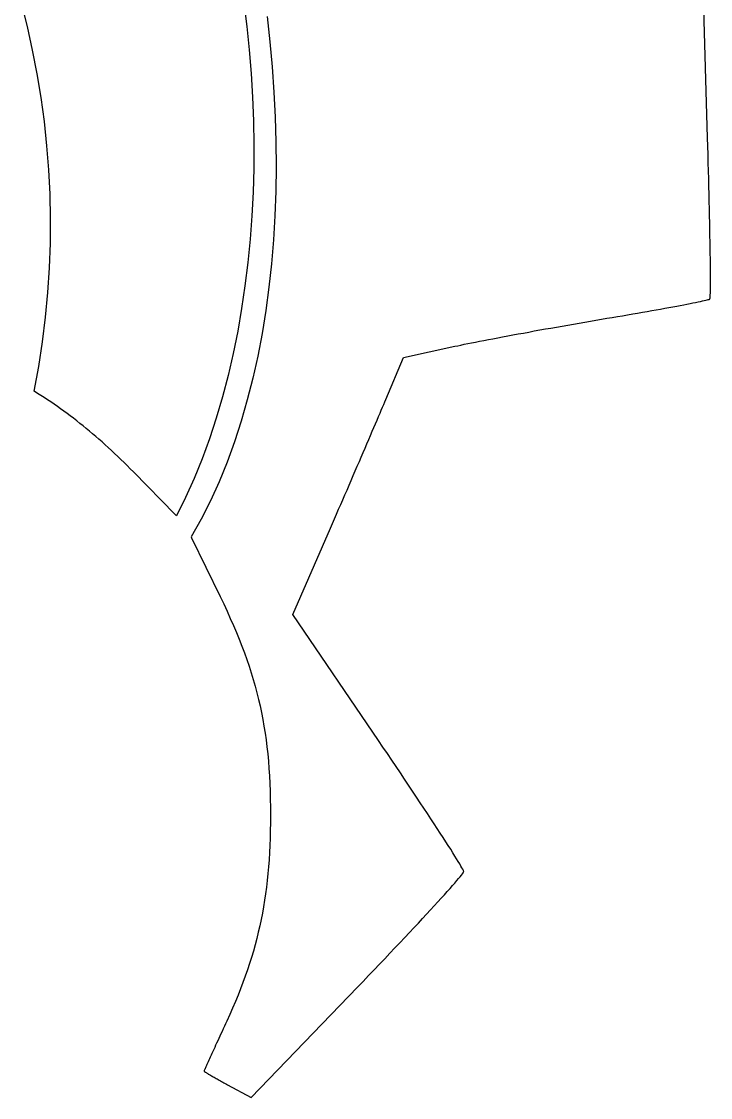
# Model space of a CAD drawing. Extents: x 24.5 to 116.8, y 32.7 to 74.9.
# Drawn here: x 38.62 to 50.25, y 38.55 to 56.73 of the extents above; entities that cross this region are included whole.
import ezdxf

# ---------------------------------------------------------------- set-up
doc = ezdxf.new("R2010")
doc.units = 0
doc.layers.add('LAYER_1', color=7, linetype='CONTINUOUS')

msp = doc.modelspace()

# ---------------------------------------------------------------- linework, layer by layer
at = {"layer": 'LAYER_1', "color": 7}
for p, q in [((50.204, 54.762), (50.124, 57.442)), ((38.722, 56.644), (38.623, 57.039)), ((42.374, 57.039), (42.424, 56.645)), ((42.768, 56.81), (42.815, 56.385)), ((38.81, 56.246), (38.722, 56.644)), ((42.424, 56.645), (42.465, 56.248)), ((42.815, 56.385), (42.853, 55.96)), ((38.887, 55.846), (38.81, 56.246)), ((42.465, 56.248), (42.498, 55.849)), ((38.953, 55.443), (38.887, 55.846)), ((42.498, 55.849), (42.522, 55.449)), ((42.853, 55.96), (42.882, 55.536)), ((42.522, 55.449), (42.538, 55.047)), ((42.882, 55.536), (42.903, 55.114)), ((39.008, 55.037), (38.953, 55.443)), ((42.903, 55.114), (42.915, 54.693)), ((39.052, 54.63), (39.008, 55.037)), ((42.538, 55.047), (42.544, 54.645)), ((50.208, 54.62), (50.204, 54.762)), ((39.084, 54.22), (39.052, 54.63)), ((42.544, 54.645), (42.542, 54.244)), ((42.915, 54.693), (42.919, 54.275)), ((50.212, 54.48), (50.208, 54.62)), ((50.216, 54.342), (50.212, 54.48)), ((39.105, 53.809), (39.084, 54.22)), ((42.542, 54.244), (42.531, 53.843)), ((42.919, 54.275), (42.913, 53.859)), ((50.22, 54.206), (50.216, 54.342)), ((50.223, 54.072), (50.22, 54.206)), ((50.227, 53.941), (50.223, 54.072)), ((39.114, 53.397), (39.105, 53.809)), ((42.531, 53.843), (42.511, 53.445)), ((42.913, 53.859), (42.898, 53.447)), ((50.23, 53.812), (50.227, 53.941)), ((50.233, 53.687), (50.23, 53.812)), ((50.235, 53.564), (50.233, 53.687)), ((42.511, 53.445), (42.481, 53.048)), ((42.898, 53.447), (42.874, 53.039)), ((50.238, 53.445), (50.235, 53.564)), ((50.24, 53.329), (50.238, 53.445)), ((39.111, 52.982), (39.114, 53.397)), ((50.242, 53.217), (50.24, 53.329)), ((50.244, 53.109), (50.242, 53.217)), ((50.246, 53.005), (50.244, 53.109)), ((39.096, 52.567), (39.111, 52.982)), ((42.481, 53.048), (42.443, 52.654)), ((42.874, 53.039), (42.84, 52.636)), ((50.247, 52.905), (50.246, 53.005)), ((50.249, 52.809), (50.247, 52.905)), ((50.25, 52.719), (50.249, 52.809)), ((50.251, 52.633), (50.25, 52.719)), ((39.069, 52.151), (39.096, 52.567)), ((42.443, 52.654), (42.395, 52.263)), ((42.84, 52.636), (42.797, 52.237)), ((50.251, 52.552), (50.251, 52.633)), ((50.252, 52.476), (50.251, 52.552)), ((50.252, 52.405), (50.252, 52.476)), ((50.252, 52.34), (50.252, 52.405)), ((42.395, 52.263), (42.338, 51.877)), ((42.797, 52.237), (42.744, 51.844)), ((50.25, 52.141), (50.251, 52.181)), ((50.251, 52.228), (50.252, 52.281)), ((50.251, 52.181), (50.251, 52.228)), ((50.252, 52.281), (50.252, 52.34)), ((39.03, 51.734), (39.069, 52.151)), ((50.002, 51.982), (50.044, 51.991)), ((50.044, 51.991), (50.082, 51.999)), ((50.082, 51.999), (50.116, 52.006)), ((50.116, 52.006), (50.147, 52.013)), ((50.147, 52.013), (50.173, 52.019)), ((50.173, 52.019), (50.196, 52.024)), ((50.196, 52.024), (50.214, 52.029)), ((50.214, 52.029), (50.228, 52.033)), ((50.228, 52.033), (50.237, 52.037)), ((50.237, 52.037), (50.242, 52.039)), ((50.242, 52.039), (50.244, 52.045)), ((50.244, 52.045), (50.246, 52.059)), ((50.246, 52.059), (50.247, 52.079)), ((50.247, 52.079), (50.249, 52.106)), ((50.249, 52.106), (50.25, 52.141)), ((42.338, 51.877), (42.272, 51.495)), ((42.744, 51.844), (42.682, 51.456)), ((49.023, 51.802), (49.104, 51.816)), ((49.104, 51.816), (49.184, 51.83)), ((49.184, 51.83), (49.262, 51.844)), ((49.262, 51.844), (49.338, 51.857)), ((49.338, 51.857), (49.411, 51.87)), ((49.411, 51.87), (49.483, 51.883)), ((49.483, 51.883), (49.552, 51.896)), ((49.552, 51.896), (49.618, 51.908)), ((49.618, 51.908), (49.682, 51.92)), ((49.682, 51.92), (49.743, 51.931)), ((49.743, 51.931), (49.801, 51.943)), ((49.801, 51.943), (49.856, 51.953)), ((49.856, 51.953), (49.908, 51.963)), ((49.908, 51.963), (49.957, 51.973)), ((49.957, 51.973), (50.002, 51.982)), ((38.978, 51.316), (39.03, 51.734)), ((47.942, 51.617), (48.037, 51.633)), ((48.037, 51.633), (48.132, 51.65)), ((48.132, 51.65), (48.226, 51.666)), ((48.226, 51.666), (48.319, 51.682)), ((48.319, 51.682), (48.411, 51.697)), ((48.411, 51.697), (48.502, 51.713)), ((48.502, 51.713), (48.592, 51.728)), ((48.592, 51.728), (48.681, 51.743)), ((48.681, 51.743), (48.768, 51.758)), ((48.768, 51.758), (48.854, 51.772)), ((48.854, 51.772), (48.939, 51.787)), ((48.939, 51.787), (49.023, 51.802)), ((42.272, 51.495), (42.196, 51.119)), ((42.682, 51.456), (42.609, 51.075)), ((46.916, 51.432), (47.004, 51.449)), ((47.004, 51.449), (47.094, 51.465)), ((47.094, 51.465), (47.185, 51.482)), ((47.185, 51.482), (47.278, 51.499)), ((47.278, 51.499), (47.371, 51.516)), ((47.371, 51.516), (47.465, 51.533)), ((47.465, 51.533), (47.56, 51.549)), ((47.56, 51.549), (47.655, 51.566)), ((47.655, 51.566), (47.751, 51.583)), ((47.751, 51.583), (47.846, 51.6)), ((47.846, 51.6), (47.942, 51.617)), ((38.914, 50.898), (38.978, 51.316)), ((45.986, 51.251), (46.038, 51.262)), ((46.038, 51.262), (46.094, 51.274)), ((46.094, 51.274), (46.154, 51.286)), ((46.154, 51.286), (46.218, 51.299)), ((46.218, 51.299), (46.284, 51.312)), ((46.284, 51.312), (46.354, 51.326)), ((46.354, 51.326), (46.427, 51.34)), ((46.427, 51.34), (46.503, 51.354)), ((46.503, 51.354), (46.581, 51.369)), ((46.581, 51.369), (46.661, 51.385)), ((46.661, 51.385), (46.744, 51.4)), ((46.744, 51.4), (46.829, 51.416)), ((46.829, 51.416), (46.916, 51.432)), ((42.196, 51.119), (42.111, 50.748)), ((45.07, 51.054), (45.938, 51.241)), ((45.938, 51.241), (45.986, 51.251)), ((42.609, 51.075), (42.527, 50.702)), ((44.772, 50.34), (45.07, 51.054)), ((38.836, 50.48), (38.914, 50.898)), ((42.111, 50.748), (42.016, 50.385)), ((42.527, 50.702), (42.434, 50.335)), ((38.836, 50.48), (38.836, 50.48)), ((38.893, 50.445), (38.836, 50.48)), ((38.949, 50.409), (38.893, 50.445)), ((39.005, 50.373), (38.949, 50.409)), ((39.061, 50.337), (39.005, 50.373)), ((42.016, 50.385), (41.911, 50.028)), ((39.117, 50.3), (39.061, 50.337)), ((39.172, 50.262), (39.117, 50.3)), ((39.228, 50.224), (39.172, 50.262)), ((39.282, 50.185), (39.228, 50.224)), ((39.337, 50.145), (39.282, 50.185)), ((42.434, 50.335), (42.331, 49.976)), ((44.696, 50.161), (44.717, 50.211)), ((44.717, 50.211), (44.737, 50.257)), ((44.737, 50.257), (44.755, 50.301)), ((44.755, 50.301), (44.772, 50.34)), ((39.392, 50.105), (39.337, 50.145)), ((39.446, 50.065), (39.392, 50.105)), ((39.5, 50.024), (39.446, 50.065)), ((39.554, 49.982), (39.5, 50.024)), ((41.911, 50.028), (41.796, 49.679)), ((44.599, 49.933), (44.625, 49.994)), ((44.625, 49.994), (44.65, 50.052)), ((44.65, 50.052), (44.674, 50.108)), ((44.674, 50.108), (44.696, 50.161)), ((39.608, 49.939), (39.554, 49.982)), ((39.662, 49.896), (39.608, 49.939)), ((39.716, 49.853), (39.662, 49.896)), ((39.769, 49.808), (39.716, 49.853)), ((39.823, 49.763), (39.769, 49.808)), ((42.331, 49.976), (42.217, 49.626)), ((44.544, 49.804), (44.572, 49.869)), ((44.572, 49.869), (44.599, 49.933)), ((39.876, 49.718), (39.823, 49.763)), ((39.929, 49.672), (39.876, 49.718)), ((39.982, 49.625), (39.929, 49.672)), ((41.796, 49.679), (41.672, 49.339)), ((42.217, 49.626), (42.093, 49.285)), ((44.454, 49.594), (44.485, 49.666)), ((44.485, 49.666), (44.515, 49.736)), ((44.515, 49.736), (44.544, 49.804)), ((40.035, 49.577), (39.982, 49.625)), ((40.088, 49.529), (40.035, 49.577)), ((40.141, 49.48), (40.088, 49.529)), ((40.194, 49.431), (40.141, 49.48)), ((44.358, 49.37), (44.391, 49.446)), ((44.391, 49.446), (44.423, 49.521)), ((44.423, 49.521), (44.454, 49.594)), ((40.247, 49.38), (40.194, 49.431)), ((40.3, 49.329), (40.247, 49.38)), ((40.353, 49.278), (40.3, 49.329)), ((40.405, 49.226), (40.353, 49.278)), ((41.672, 49.339), (41.538, 49.008)), ((42.093, 49.285), (41.958, 48.953)), ((44.291, 49.214), (44.325, 49.293)), ((44.325, 49.293), (44.358, 49.37)), ((40.458, 49.173), (40.405, 49.226)), ((40.511, 49.119), (40.458, 49.173)), ((41.214, 48.4), (40.511, 49.119)), ((44.222, 49.055), (44.257, 49.135)), ((44.257, 49.135), (44.291, 49.214)), ((41.538, 49.008), (41.393, 48.686)), ((41.958, 48.953), (41.812, 48.632)), ((44.152, 48.893), (44.187, 48.974)), ((44.187, 48.974), (44.222, 49.055)), ((44.046, 48.649), (44.082, 48.73)), ((44.082, 48.73), (44.117, 48.812)), ((44.117, 48.812), (44.152, 48.893)), ((41.393, 48.686), (41.239, 48.375)), ((41.812, 48.632), (41.655, 48.32)), ((43.976, 48.487), (44.011, 48.568)), ((44.011, 48.568), (44.046, 48.649)), ((41.239, 48.375), (41.214, 48.4)), ((43.906, 48.326), (43.941, 48.406)), ((43.941, 48.406), (43.976, 48.487)), ((41.655, 48.32), (41.487, 48.02)), ((43.838, 48.169), (43.872, 48.247)), ((43.872, 48.247), (43.906, 48.326)), ((41.487, 48.02), (41.494, 48.005)), ((41.494, 48.005), (41.975, 47.013)), ((43.202, 46.711), (43.838, 48.169)), ((41.975, 47.013), (42.035, 46.888)), ((42.035, 46.888), (42.092, 46.765)), ((42.092, 46.765), (42.147, 46.644)), ((42.147, 46.644), (42.2, 46.525)), ((44.647, 44.583), (43.202, 46.711)), ((42.2, 46.525), (42.25, 46.407)), ((42.25, 46.407), (42.297, 46.291)), ((42.297, 46.291), (42.342, 46.176)), ((42.342, 46.176), (42.385, 46.061)), ((42.385, 46.061), (42.426, 45.948)), ((42.426, 45.948), (42.464, 45.835)), ((42.464, 45.835), (42.5, 45.723)), ((42.5, 45.723), (42.534, 45.611)), ((42.534, 45.611), (42.566, 45.5)), ((42.566, 45.5), (42.596, 45.388)), ((42.596, 45.388), (42.624, 45.276)), ((42.624, 45.276), (42.65, 45.164)), ((42.65, 45.164), (42.673, 45.051)), ((42.673, 45.051), (42.695, 44.937)), ((42.695, 44.937), (42.715, 44.823)), ((42.715, 44.823), (42.734, 44.707)), ((42.734, 44.707), (42.75, 44.591)), ((42.75, 44.591), (42.765, 44.473)), ((44.723, 44.47), (44.647, 44.583)), ((42.765, 44.473), (42.778, 44.353)), ((44.799, 44.359), (44.723, 44.47)), ((44.873, 44.249), (44.799, 44.359)), ((42.778, 44.353), (42.789, 44.232)), ((42.789, 44.232), (42.799, 44.108)), ((44.946, 44.14), (44.873, 44.249)), ((42.799, 44.108), (42.807, 43.983)), ((45.018, 44.033), (44.946, 44.14)), ((45.088, 43.928), (45.018, 44.033)), ((42.807, 43.983), (42.813, 43.855)), ((42.813, 43.855), (42.818, 43.725)), ((45.157, 43.826), (45.088, 43.928)), ((45.224, 43.725), (45.157, 43.826)), ((42.818, 43.725), (42.822, 43.592)), ((45.29, 43.626), (45.224, 43.725)), ((42.822, 43.592), (42.824, 43.457)), ((42.824, 43.457), (42.825, 43.318)), ((45.354, 43.53), (45.29, 43.626)), ((45.415, 43.437), (45.354, 43.53)), ((42.825, 43.318), (42.824, 43.187)), ((45.475, 43.347), (45.415, 43.437)), ((45.532, 43.259), (45.475, 43.347)), ((42.824, 43.187), (42.822, 43.059)), ((45.588, 43.174), (45.532, 43.259)), ((45.641, 43.093), (45.588, 43.174)), ((45.691, 43.016), (45.641, 43.093)), ((42.819, 42.933), (42.814, 42.809)), ((42.822, 43.059), (42.819, 42.933)), ((45.739, 42.941), (45.691, 43.016)), ((45.785, 42.871), (45.739, 42.941)), ((42.814, 42.809), (42.808, 42.687)), ((45.827, 42.804), (45.785, 42.871)), ((45.867, 42.742), (45.827, 42.804)), ((45.904, 42.683), (45.867, 42.742)), ((42.801, 42.567), (42.792, 42.449)), ((42.808, 42.687), (42.801, 42.567)), ((45.938, 42.629), (45.904, 42.683)), ((45.968, 42.58), (45.938, 42.629)), ((45.996, 42.535), (45.968, 42.58)), ((42.792, 42.449), (42.782, 42.333)), ((46.02, 42.495), (45.996, 42.535)), ((46.04, 42.46), (46.02, 42.495)), ((46.058, 42.43), (46.04, 42.46)), ((46.071, 42.406), (46.058, 42.43)), ((46.081, 42.387), (46.071, 42.406)), ((46.078, 42.346), (46.085, 42.358)), ((46.086, 42.373), (46.081, 42.387)), ((46.085, 42.358), (46.088, 42.366)), ((46.088, 42.366), (46.086, 42.373)), ((42.77, 42.218), (42.757, 42.105)), ((42.782, 42.333), (42.77, 42.218)), ((45.898, 42.13), (45.936, 42.173)), ((45.936, 42.173), (45.971, 42.213)), ((45.971, 42.213), (46.001, 42.249)), ((46.001, 42.249), (46.027, 42.28)), ((46.027, 42.28), (46.048, 42.307)), ((46.048, 42.307), (46.065, 42.329)), ((46.065, 42.329), (46.078, 42.346)), ((42.742, 41.992), (42.726, 41.881)), ((42.757, 42.105), (42.742, 41.992)), ((45.76, 41.975), (45.81, 42.03)), ((45.81, 42.03), (45.856, 42.082)), ((45.856, 42.082), (45.898, 42.13)), ((42.726, 41.881), (42.708, 41.772)), ((45.59, 41.789), (45.65, 41.854)), ((45.65, 41.854), (45.707, 41.916)), ((45.707, 41.916), (45.76, 41.975)), ((42.688, 41.663), (42.667, 41.555)), ((42.708, 41.772), (42.688, 41.663)), ((45.392, 41.574), (45.461, 41.649)), ((45.461, 41.649), (45.527, 41.72)), ((45.527, 41.72), (45.59, 41.789)), ((42.645, 41.447), (42.62, 41.34)), ((42.667, 41.555), (42.645, 41.447)), ((45.246, 41.418), (45.321, 41.497)), ((45.321, 41.497), (45.392, 41.574)), ((42.62, 41.34), (42.594, 41.234)), ((45.091, 41.252), (45.17, 41.336)), ((45.17, 41.336), (45.246, 41.418)), ((42.566, 41.128), (42.536, 41.022)), ((42.594, 41.234), (42.566, 41.128)), ((44.926, 41.077), (45.009, 41.165)), ((45.009, 41.165), (45.091, 41.252)), ((42.505, 40.917), (42.472, 40.811)), ((42.536, 41.022), (42.505, 40.917)), ((44.753, 40.894), (44.84, 40.986)), ((44.84, 40.986), (44.926, 41.077)), ((42.472, 40.811), (42.437, 40.705)), ((44.573, 40.706), (44.664, 40.801)), ((44.664, 40.801), (44.753, 40.894)), ((42.4, 40.599), (42.361, 40.493)), ((42.437, 40.705), (42.4, 40.599)), ((44.387, 40.511), (44.481, 40.609)), ((44.481, 40.609), (44.573, 40.706)), ((42.32, 40.386), (42.278, 40.278)), ((42.361, 40.493), (42.32, 40.386)), ((42.501, 38.55), (44.293, 40.413)), ((44.293, 40.413), (44.387, 40.511)), ((42.278, 40.278), (42.233, 40.17)), ((42.186, 40.061), (42.138, 39.95)), ((42.233, 40.17), (42.186, 40.061)), ((42.087, 39.839), (42.067, 39.795)), ((42.138, 39.95), (42.087, 39.839)), ((42.007, 39.667), (41.988, 39.625)), ((42.027, 39.709), (42.007, 39.667)), ((42.047, 39.752), (42.027, 39.709)), ((42.067, 39.795), (42.047, 39.752)), ((41.916, 39.468), (41.899, 39.431)), ((41.934, 39.506), (41.916, 39.468)), ((41.951, 39.545), (41.934, 39.506)), ((41.97, 39.584), (41.951, 39.545)), ((41.988, 39.625), (41.97, 39.584)), ((41.837, 39.294), (41.823, 39.263)), ((41.852, 39.326), (41.837, 39.294)), ((41.867, 39.36), (41.852, 39.326)), ((41.883, 39.395), (41.867, 39.36)), ((41.899, 39.431), (41.883, 39.395)), ((41.744, 39.088), (41.735, 39.069)), ((41.753, 39.108), (41.744, 39.088)), ((41.762, 39.13), (41.753, 39.108)), ((41.773, 39.153), (41.762, 39.13)), ((41.784, 39.178), (41.773, 39.153)), ((41.796, 39.205), (41.784, 39.178)), ((41.809, 39.233), (41.796, 39.205)), ((41.823, 39.263), (41.809, 39.233)), ((41.704, 38.996), (41.703, 38.994)), ((41.703, 38.994), (41.704, 38.993)), ((41.705, 39), (41.704, 38.996)), ((41.704, 38.993), (41.705, 38.991)), ((41.708, 39.006), (41.705, 39)), ((41.705, 38.991), (41.708, 38.989)), ((41.712, 39.015), (41.708, 39.006)), ((41.708, 38.989), (41.712, 38.986)), ((41.716, 39.025), (41.712, 39.015)), ((41.712, 38.986), (41.717, 38.983)), ((41.722, 39.038), (41.716, 39.025)), ((41.717, 38.983), (41.722, 38.979)), ((41.728, 39.053), (41.722, 39.038)), ((41.722, 38.979), (41.729, 38.975)), ((41.735, 39.069), (41.728, 39.053)), ((41.729, 38.975), (41.737, 38.97)), ((41.737, 38.97), (41.745, 38.965)), ((41.745, 38.965), (41.755, 38.959)), ((41.755, 38.959), (41.765, 38.953)), ((41.765, 38.953), (41.776, 38.946)), ((41.776, 38.946), (41.788, 38.939)), ((41.788, 38.939), (41.8, 38.932)), ((41.8, 38.932), (41.813, 38.924)), ((41.813, 38.924), (41.827, 38.916)), ((41.827, 38.916), (41.842, 38.908)), ((41.842, 38.908), (41.857, 38.899)), ((41.857, 38.899), (41.873, 38.89)), ((41.873, 38.89), (41.89, 38.881)), ((41.89, 38.881), (41.907, 38.871)), ((41.907, 38.871), (41.925, 38.862)), ((41.925, 38.862), (41.943, 38.852)), ((41.943, 38.852), (41.961, 38.841)), ((41.961, 38.841), (41.98, 38.831)), ((41.98, 38.831), (42, 38.82)), ((42, 38.82), (42.02, 38.809)), ((42.02, 38.809), (42.04, 38.798)), ((42.04, 38.798), (42.06, 38.787)), ((42.06, 38.787), (42.081, 38.776)), ((42.081, 38.776), (42.102, 38.764)), ((42.102, 38.764), (42.501, 38.55))]:
    msp.add_line(p, q, dxfattribs=at)

doc.saveas('drawing.dxf')
